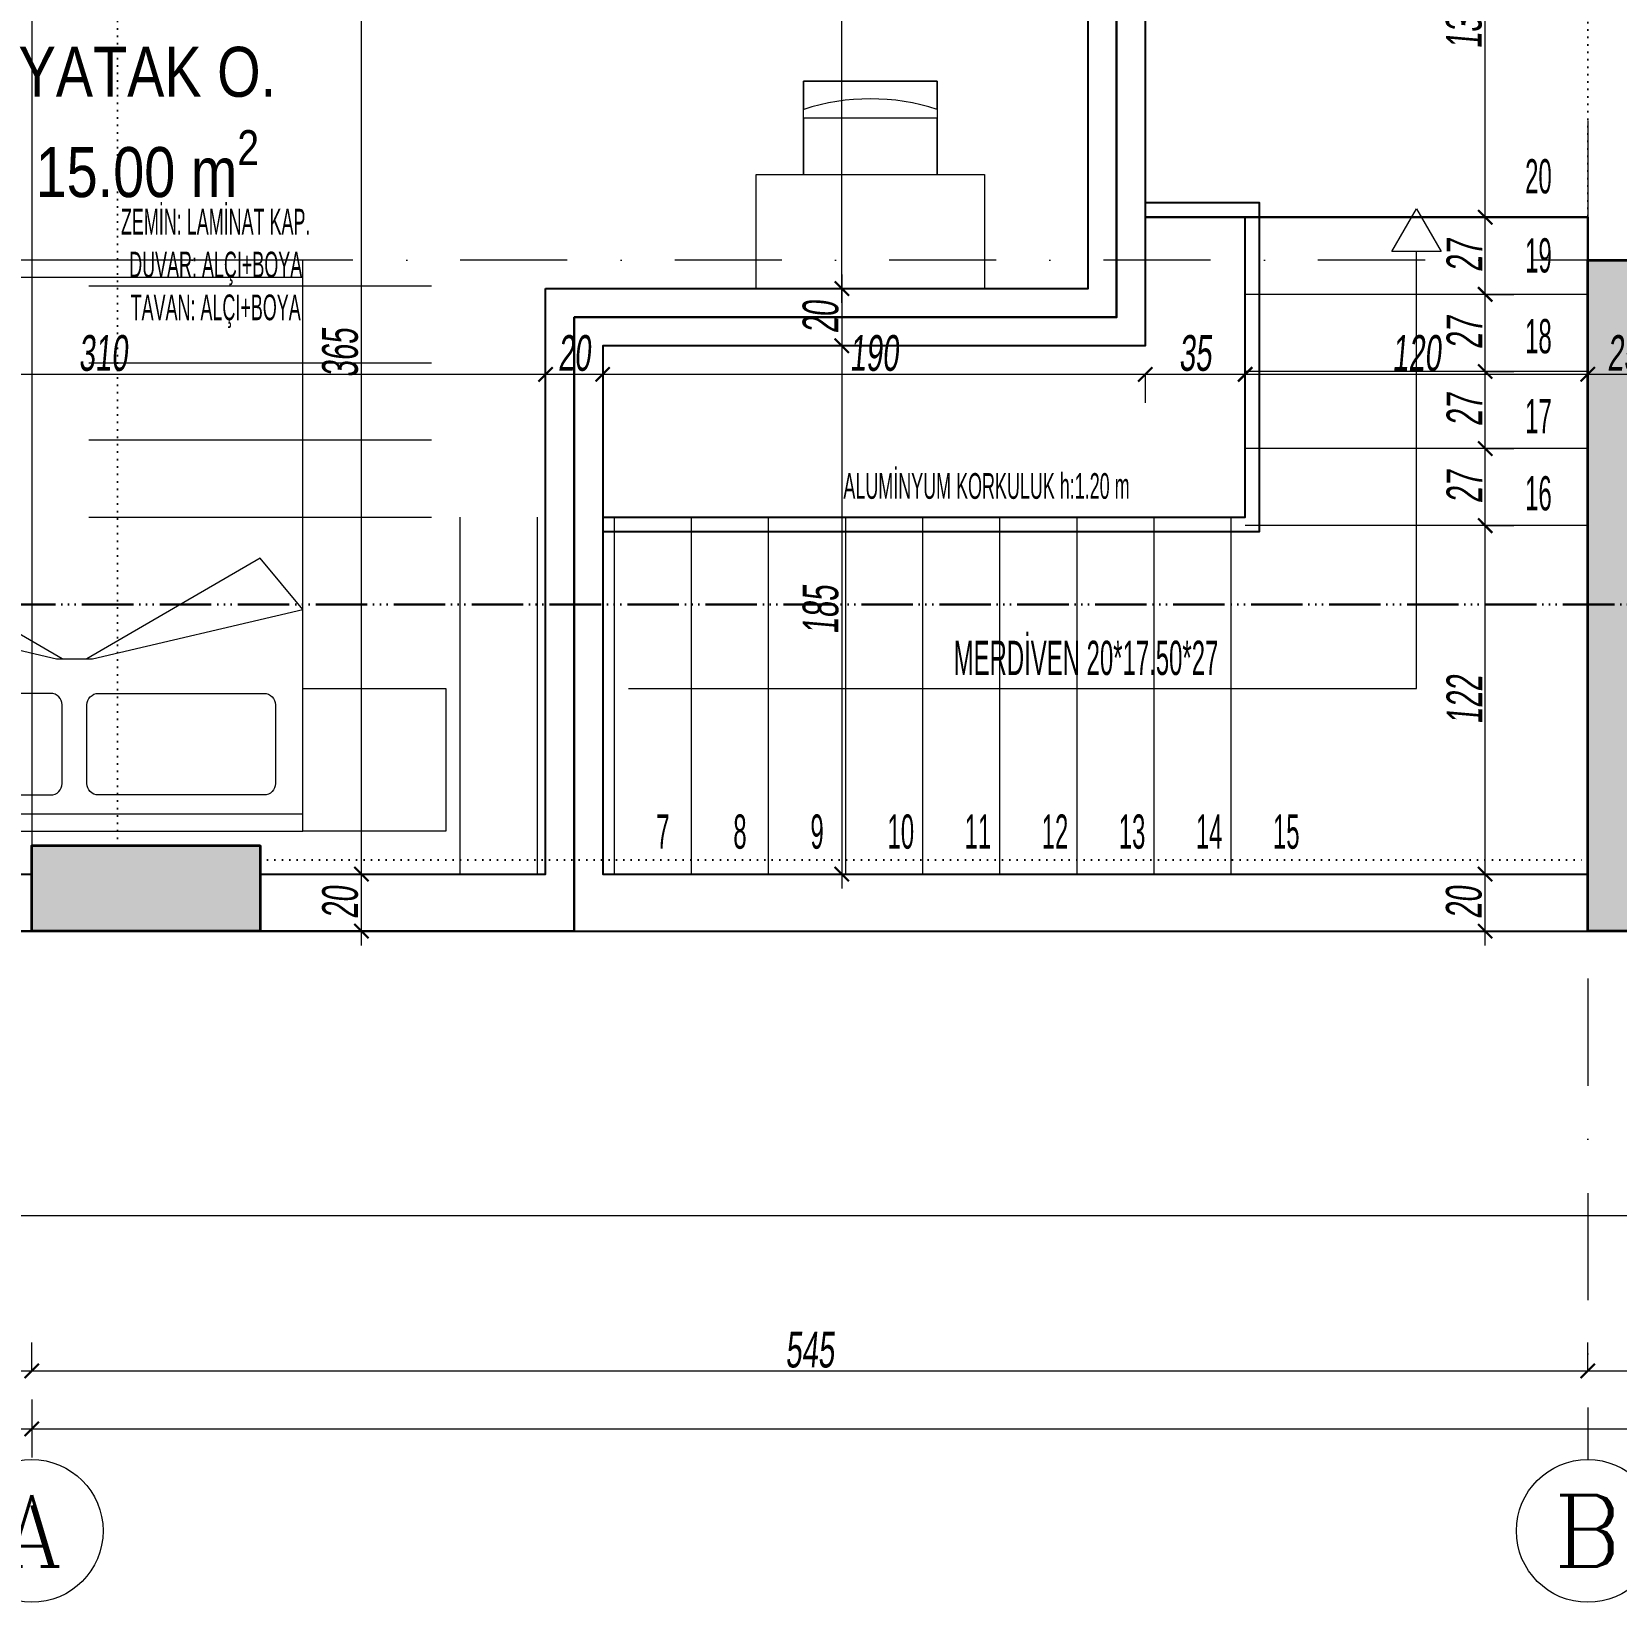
# Model space of a CAD drawing. Header units: millimetres. Extents: x -2145 to 33996, y -835 to 2363.
# Drawn here: x 11759 to 12314, y -375 to 175 of the extents above; entities that cross this region are included whole.
import ezdxf
from ezdxf.enums import TextEntityAlignment as Align

# ---------------------------------------------------------------- set-up
doc = ezdxf.new("R2010")
doc.units = ezdxf.units.MM
for name, pattern in [('101_TA_921_251_SEC_500&200$0${ Origin Line }', [0]), ('ACAD_ISO06W100', [36, 24, -3, 0, -3, 0, -3, 0, -3]), ('DASHDOT', [1, 0.5, -0.25, 0, -0.25]), ('DOT', [0.25, 0, -0.25])]:
    doc.linetypes.add(name, pattern=pattern)
for name, color, linetype in [('0 @ 1', 7, 'Continuous'), ('NET_KİRİŞ', 253, 'DOT'), ('NET_POZ', 41, 'Continuous'), ('T-GOR-5', 33, 'Continuous'), ('T-MAH-AD', 7, 'Continuous')]:
    doc.layers.add(name, color=color, linetype=linetype)
doc.layers.add('ALAN', color=3, linetype='Continuous', lineweight=25, plot=False)
for name, color, linetype, lineweight in [('EMSAL HESAP', 1, 'Continuous', 30), ('MM-TEFRIS', 173, 'Continuous', 5), ('NET_AKS', 251, 'DASHDOT', 9), ('NET_AKS_YAZI', 31, 'DASHDOT', 9), ('NET_ARSA SINIRI', 1, 'Continuous', 0), ('NET_DUVAR', 150, 'Continuous', 18), ('NET_KESİT_ÇİZİGİSİ', 1, 'Continuous', 30), ('NET_KOLON_TARAMA', 8, 'Continuous', 0), ('NET_MERDİVEN', 212, 'Continuous', 13), ('NET_TAŞIYICI', 1, 'Continuous', 35), ('NET_ÖLÇÜ DIŞ', 235, 'Continuous', 9), ('NET_ÖLÇÜ İÇ', 54, 'Continuous', 9), ('NET_ÖLÇÜ_AKS', 31, 'Continuous', 15), ('T-INCE', 254, 'Continuous', 0), ('TEFRIS_TWA', 173, 'Continuous', 9)]:
    doc.layers.add(name, color=color, linetype=linetype, lineweight=lineweight)
doc.styles.add('ARIALTR', font='arial.ttf', dxfattribs={"width": 0.8, "height": 22.5})
doc.styles.add('ARıAL', font='arial.ttf', dxfattribs={"width": 0.7})
doc.styles.add('BODRUM', font='swisscl.ttf', dxfattribs={"width": 0.8, "oblique": 5})
doc.styles.get("Standard").update_dxf_attribs({"font": 'arial.ttf'})
doc.styles.add('TAks_2', font='ROMANC', dxfattribs={"height": 5})
doc.dimstyles.new('olcu-50', dxfattribs={"dimscale": 0, "dimtxt": 12.5, "dimasz": 5, "dimexe": 10, "dimexo": 10, "dimgap": 1, "dimtad": 1, "dimdec": 1, "dimzin": 12, "dimtxsty": 'BODRUM', "dimblk": 'ARCHTICK', "dimcen": 8, "dimdle": 5, "dimclrd": 256, "dimclre": 256, "dimclrt": 256, "dimadec": 0, "dimazin": 2, "dimtfac": 1, "dimtdec": 1, "dimtix": 1, "dimtmove": 0, "dimatfit": 3, "dimldrblk": 'ARCHTICK', "dimfxl": 15, "dimfxlon": 1, "dimlwd": -1, "dimlwe": -1, "dimarcsym": 0})

# ---------------------------------------------------------------- blocks, each defined once
blk = doc.blocks.new('A$Cec846f78')
at = {"layer": 'NET_TAŞIYICI'}
for points in [[(-1115, 0), (-1115, 235), (-1090, 235), (-1090, 225), (-1090, 0)], [(-1580, 30), (-1580, 0), (-1660, 0), (-1660, 30)]]:
    blk.add_lwpolyline(points, close=True, dxfattribs=at)
blk = doc.blocks.new('A$Ca5374770')
at = {"layer": 'NET_KOLON_TARAMA'}
h = blk.add_hatch(dxfattribs=at)
h.set_pattern_fill('ANSI33', color=256)
h.paths.add_polyline_path([(1115, 0), (1115, 235), (1090, 235), (1090, 225), (1090, 0)])
h.paths.add_polyline_path([(890, 0), (890, 225), (890, 235), (865, 235), (865, 0)])
h.paths.add_polyline_path([(1580, 30), (1580, 0), (1660, 0), (1660, 30)])
h.paths.add_polyline_path([(1620, 455), (1620, 385), (1660, 385), (1660, 455)])
h.paths.add_polyline_path([(80, 950), (80, 980), (0, 980), (0, 950)])
h.paths.add_polyline_path([(1580, 980), (1580, 950), (1660, 950), (1660, 980)])
h.paths.add_polyline_path([(1035, 980), (1035, 950), (1115, 950), (1115, 980)])
h.paths.add_polyline_path([(625, 950), (625, 980), (545, 980), (545, 950)])
h.paths.add_polyline_path([(80, 0), (80, 30), (0, 30), (0, 0)])
h.paths.add_polyline_path([(1051, 425), (1051, 385), (1121, 385), (1121, 425)])
h.paths.add_polyline_path([(609, 385), (609, 425), (539, 425), (539, 385)])
h.paths.add_polyline_path([(585, 0), (585, 30), (505, 30), (505, 0)])
h.paths.add_polyline_path([(40, 385), (40, 455), (0, 455), (0, 385)])
at = {"layer": 'NET_TAŞIYICI', "xscale": -1}
blk.add_blockref('A$Cec846f78', (0, 0), dxfattribs=at)
blk = doc.blocks.new('*U279')
at = {"layer": 'MM-TEFRIS'}
for points in [[(-80, 100), (-130, 100), (-130, 50), (-80, 50)], [(80, 100), (80, 94), (-80, 94), (-80, 100)], [(-80, 100), (80, 100), (80, -100), (-80, -100)], [(-80, 100), (80, 100), (80, -100), (-80, -100)], [(130, 100), (80, 100), (80, 50), (130, 50)], [(-80, -94), (80, -94), (80, -100), (-80, -100)]]:
    blk.add_lwpolyline(points, close=True, dxfattribs=at)
for points in [[(-70.38, 83.3, -0.414214), (-66.38, 87.3), (-8.34, 87.3, -0.414214), (-4.34, 83.3), (-4.34, 55.74, -0.414214), (-8.34, 51.74), (-66.38, 51.74, -0.414214), (-70.38, 55.74)], [(70.38, 83.3, 0.414214), (66.38, 87.3), (8.34, 87.3, 0.414214), (4.34, 83.3), (4.34, 55.74, 0.414214), (8.34, 51.74), (66.38, 51.74, 0.414214), (70.38, 55.74)]]:
    blk.add_lwpolyline(points, format="xyb", close=True, dxfattribs=at)
blk.add_lwpolyline([(-4.31, 39.62), (-65, 4.38), (-80, 22.38), (-6.26, 39.62), (6.26, 39.62), (80, 22.38), (65, 4.38), (4.31, 39.62)], dxfattribs=at)
blk = doc.blocks.new('A$Cb9b20b1b')
at = {"layer": 'NET_KİRİŞ', "ltscale": 10}
for p, q in [((225, 0), (225, 150)), ((740, -205), (740, 150)), ((690, -210), (225, -210)), ((690, -235), (225, -235))]:
    blk.add_line(p, q, dxfattribs=at)
blk = doc.blocks.new('_ArchTick')
at = {"color": 0, "linetype": 'ByBlock', "const_width": 0.15}
blk.add_lwpolyline([(-0.5, -0.5), (0.5, 0.5)], dxfattribs=at)
blk = doc.blocks.new('*D1576')
at = {"layer": 'Defpoints', "color": 0, "transparency": 16777216}
for p in [(-830, -1133.99), (-285, -1133.99), (-285, -1133.99)]:
    blk.add_point(p, dxfattribs=at)
at = {"layer": 'NET_ÖLÇÜ_AKS', "transparency": 16777216}
for p, q in [((-830, -1133.99), (-830, -1123.99)), ((-285, -1133.99), (-285, -1123.99)), ((-835, -1133.99), (-280, -1133.99))]:
    blk.add_line(p, q, dxfattribs=at)
at = {"layer": 'NET_ÖLÇÜ_AKS', "transparency": 16777216, "xscale": 5, "yscale": 5, "zscale": 5, "rotation": 180}
blk.add_blockref('_ArchTick', (-830, -1133.99), dxfattribs=at)
at = {"layer": 'NET_ÖLÇÜ_AKS', "transparency": 16777216, "xscale": 5, "yscale": 5, "zscale": 5}
blk.add_blockref('_ArchTick', (-285, -1133.99), dxfattribs=at)
at = {"layer": 'NET_ÖLÇÜ_AKS', "transparency": 16777216, "insert": (-557.5, -1126.61), "char_height": 12.5, "attachment_point": 5, "style": 'BODRUM'}
blk.add_mtext('545', dxfattribs=at)
blk = doc.blocks.new('*D1577')
at = {"layer": 'Defpoints', "color": 0, "transparency": 16777216}
for p in [(-285, -1133.99), (-35, -1133.99), (-35, -1133.99)]:
    blk.add_point(p, dxfattribs=at)
at = {"layer": 'NET_ÖLÇÜ_AKS', "transparency": 16777216}
for p, q in [((-285, -1133.99), (-285, -1123.99)), ((-35, -1133.99), (-35, -1123.99)), ((-290, -1133.99), (-30, -1133.99))]:
    blk.add_line(p, q, dxfattribs=at)
at = {"layer": 'NET_ÖLÇÜ_AKS', "transparency": 16777216, "xscale": 5, "yscale": 5, "zscale": 5, "rotation": 180}
blk.add_blockref('_ArchTick', (-285, -1133.99), dxfattribs=at)
at = {"layer": 'NET_ÖLÇÜ_AKS', "transparency": 16777216, "xscale": 5, "yscale": 5, "zscale": 5}
blk.add_blockref('_ArchTick', (-35, -1133.99), dxfattribs=at)
at = {"layer": 'NET_ÖLÇÜ_AKS', "transparency": 16777216, "insert": (-160, -1126.59), "char_height": 12.5, "attachment_point": 5, "style": 'BODRUM'}
blk.add_mtext('250', dxfattribs=at)
blk = doc.blocks.new('*D1580')
at = {"layer": 'Defpoints', "color": 0, "transparency": 16777216}
for p in [(-830, -1133.99), (830, -1133.99), (830, -1154.27)]:
    blk.add_point(p, dxfattribs=at)
at = {"layer": 'NET_ÖLÇÜ_AKS', "transparency": 16777216}
for p, q in [((-830, -1143.99), (-830, -1164.27)), ((830, -1143.99), (830, -1164.27)), ((-835, -1154.27), (835, -1154.27))]:
    blk.add_line(p, q, dxfattribs=at)
at = {"layer": 'NET_ÖLÇÜ_AKS', "transparency": 16777216, "xscale": 5, "yscale": 5, "zscale": 5, "rotation": 180}
blk.add_blockref('_ArchTick', (-830, -1154.27), dxfattribs=at)
at = {"layer": 'NET_ÖLÇÜ_AKS', "transparency": 16777216, "xscale": 5, "yscale": 5, "zscale": 5}
blk.add_blockref('_ArchTick', (830, -1154.27), dxfattribs=at)
at = {"layer": 'NET_ÖLÇÜ_AKS', "transparency": 16777216, "insert": (0, -1146.87), "char_height": 12.5, "attachment_point": 5, "style": 'BODRUM'}
blk.add_mtext('1660', dxfattribs=at)
blk = doc.blocks.new('A$C5ec6af74')
at = {"layer": 'NET_AKS', "ltscale": 75}
for p, q in [((-320, 1185), (-320, -185)), ((1125, 235), (-1195, 235)), ((1125, 0), (-1195, 0))]:
    blk.add_line(p, q, dxfattribs=at)
at = {"layer": 'NET_AKS', "linetype": 'Continuous', "ltscale": 100}
for centre in [(-865, -210), (-320, -210)]:
    blk.add_circle(centre, 25, dxfattribs=at)
at = {"layer": 'NET_AKS_YAZI', "linetype": 'Continuous', "style": 'TAks_2'}
for s, p in [('A', (-865, -210)), ('B', (-320, -210))]:
    blk.add_text(s, height=25, dxfattribs=at).set_placement(p, align=Align.MIDDLE_CENTER)
blk = doc.blocks.new('*D1106')
at = {"layer": 'Defpoints', "color": 0, "transparency": 16777216}
for p in [(12304.48, 54.59), (12304.48, 54.59), (12329.48, 54.59)]:
    blk.add_point(p, dxfattribs=at)
at = {"layer": 'NET_ÖLÇÜ İÇ', "transparency": 16777216}
for p, q in [((12304.48, 54.59), (12304.48, 64.59)), ((12329.48, 54.59), (12329.48, 64.59)), ((12334.48, 54.59), (12299.48, 54.59))]:
    blk.add_line(p, q, dxfattribs=at)
at = {"layer": 'NET_ÖLÇÜ İÇ', "transparency": 16777216, "xscale": 5, "yscale": 5, "zscale": 5, "rotation": 180}
blk.add_blockref('_ArchTick', (12304.48, 54.59), dxfattribs=at)
at = {"layer": 'NET_ÖLÇÜ İÇ', "transparency": 16777216, "xscale": 5, "yscale": 5, "zscale": 5}
blk.add_blockref('_ArchTick', (12329.48, 54.59), dxfattribs=at)
at = {"layer": 'NET_ÖLÇÜ İÇ', "transparency": 16777216, "insert": (12316.98, 61.99), "char_height": 12.5, "attachment_point": 5, "style": 'BODRUM'}
blk.add_mtext('25', dxfattribs=at)
blk = doc.blocks.new('*D1107')
at = {"layer": 'Defpoints', "color": 0, "transparency": 16777216}
for p in [(12184.48, 54.59), (12184.48, 54.59), (12304.48, 54.59)]:
    blk.add_point(p, dxfattribs=at)
at = {"layer": 'NET_ÖLÇÜ İÇ', "transparency": 16777216}
for p, q in [((12184.48, 54.59), (12184.48, 64.59)), ((12304.48, 54.59), (12304.48, 64.59)), ((12309.48, 54.59), (12179.48, 54.59))]:
    blk.add_line(p, q, dxfattribs=at)
at = {"layer": 'NET_ÖLÇÜ İÇ', "transparency": 16777216, "xscale": 5, "yscale": 5, "zscale": 5, "rotation": 180}
blk.add_blockref('_ArchTick', (12184.48, 54.59), dxfattribs=at)
at = {"layer": 'NET_ÖLÇÜ İÇ', "transparency": 16777216, "xscale": 5, "yscale": 5, "zscale": 5}
blk.add_blockref('_ArchTick', (12304.48, 54.59), dxfattribs=at)
at = {"layer": 'NET_ÖLÇÜ İÇ', "transparency": 16777216, "insert": (12244.48, 61.99), "char_height": 12.5, "attachment_point": 5, "style": 'BODRUM'}
blk.add_mtext('120', dxfattribs=at)
blk = doc.blocks.new('*D1108')
at = {"layer": 'Defpoints', "color": 0, "transparency": 16777216}
for p in [(12149.48, 64.61), (12149.48, 54.59), (12184.48, 54.59)]:
    blk.add_point(p, dxfattribs=at)
at = {"layer": 'NET_ÖLÇÜ İÇ', "transparency": 16777216}
for p, q in [((12184.48, 54.59), (12184.48, 64.59)), ((12189.48, 54.59), (12144.48, 54.59)), ((12149.48, 54.61), (12149.48, 44.59))]:
    blk.add_line(p, q, dxfattribs=at)
at = {"layer": 'NET_ÖLÇÜ İÇ', "transparency": 16777216, "xscale": 5, "yscale": 5, "zscale": 5, "rotation": 180}
blk.add_blockref('_ArchTick', (12149.48, 54.59), dxfattribs=at)
at = {"layer": 'NET_ÖLÇÜ İÇ', "transparency": 16777216, "xscale": 5, "yscale": 5, "zscale": 5}
blk.add_blockref('_ArchTick', (12184.48, 54.59), dxfattribs=at)
at = {"layer": 'NET_ÖLÇÜ İÇ', "transparency": 16777216, "insert": (12166.98, 62), "char_height": 12.5, "attachment_point": 5, "style": 'BODRUM'}
blk.add_mtext('35', dxfattribs=at)
blk = doc.blocks.new('*D1109')
at = {"layer": 'Defpoints', "color": 0, "transparency": 16777216}
for p in [(12149.48, 64.61), (11959.48, 54.59), (11959.48, 54.59)]:
    blk.add_point(p, dxfattribs=at)
at = {"layer": 'NET_ÖLÇÜ İÇ', "transparency": 16777216}
for p, q in [((11959.48, 54.59), (11959.48, 64.59)), ((12154.48, 54.59), (11954.48, 54.59)), ((12149.48, 54.61), (12149.48, 44.59))]:
    blk.add_line(p, q, dxfattribs=at)
at = {"layer": 'NET_ÖLÇÜ İÇ', "transparency": 16777216, "xscale": 5, "yscale": 5, "zscale": 5, "rotation": 180}
blk.add_blockref('_ArchTick', (11959.48, 54.59), dxfattribs=at)
at = {"layer": 'NET_ÖLÇÜ İÇ', "transparency": 16777216, "xscale": 5, "yscale": 5, "zscale": 5}
blk.add_blockref('_ArchTick', (12149.48, 54.59), dxfattribs=at)
at = {"layer": 'NET_ÖLÇÜ İÇ', "transparency": 16777216, "insert": (12054.48, 61.99), "char_height": 12.5, "attachment_point": 5, "style": 'BODRUM'}
blk.add_mtext('190', dxfattribs=at)
blk = doc.blocks.new('*D1110')
at = {"layer": 'Defpoints', "color": 0, "transparency": 16777216}
for p in [(11939.48, 54.59), (11939.48, 54.59), (11959.48, 54.59)]:
    blk.add_point(p, dxfattribs=at)
at = {"layer": 'NET_ÖLÇÜ İÇ', "transparency": 16777216}
for p, q in [((11939.48, 54.59), (11939.48, 64.59)), ((11959.48, 54.59), (11959.48, 64.59)), ((11964.48, 54.59), (11934.48, 54.59))]:
    blk.add_line(p, q, dxfattribs=at)
at = {"layer": 'NET_ÖLÇÜ İÇ', "transparency": 16777216, "xscale": 5, "yscale": 5, "zscale": 5, "rotation": 180}
blk.add_blockref('_ArchTick', (11939.48, 54.59), dxfattribs=at)
at = {"layer": 'NET_ÖLÇÜ İÇ', "transparency": 16777216, "xscale": 5, "yscale": 5, "zscale": 5}
blk.add_blockref('_ArchTick', (11959.48, 54.59), dxfattribs=at)
at = {"layer": 'NET_ÖLÇÜ İÇ', "transparency": 16777216, "insert": (11949.48, 61.99), "char_height": 12.5, "attachment_point": 5, "style": 'BODRUM'}
blk.add_mtext('20', dxfattribs=at)
blk = doc.blocks.new('*D1111')
at = {"layer": 'Defpoints', "color": 0, "transparency": 16777216}
for p in [(11629.48, 124.61), (11629.48, 54.59), (11939.48, 54.59)]:
    blk.add_point(p, dxfattribs=at)
at = {"layer": 'NET_ÖLÇÜ İÇ', "transparency": 16777216}
for p, q in [((11629.48, 69.59), (11629.48, 44.59)), ((11939.48, 54.59), (11939.48, 64.59)), ((11944.48, 54.59), (11624.48, 54.59))]:
    blk.add_line(p, q, dxfattribs=at)
at = {"layer": 'NET_ÖLÇÜ İÇ', "transparency": 16777216, "xscale": 5, "yscale": 5, "zscale": 5, "rotation": 180}
blk.add_blockref('_ArchTick', (11629.48, 54.59), dxfattribs=at)
at = {"layer": 'NET_ÖLÇÜ İÇ', "transparency": 16777216, "xscale": 5, "yscale": 5, "zscale": 5}
blk.add_blockref('_ArchTick', (11939.48, 54.59), dxfattribs=at)
at = {"layer": 'NET_ÖLÇÜ İÇ', "transparency": 16777216, "insert": (11784.48, 62), "char_height": 12.5, "attachment_point": 5, "style": 'BODRUM'}
blk.add_mtext('310', dxfattribs=at)
blk = doc.blocks.new('*D1123')
at = {"layer": 'Defpoints', "color": 0, "transparency": 16777216}
for p in [(11874.95, -120.39), (11874.95, -120.39), (11874.95, -140.39)]:
    blk.add_point(p, dxfattribs=at)
at = {"layer": 'NET_ÖLÇÜ İÇ', "transparency": 16777216}
for p, q in [((11874.95, -145.39), (11874.95, -115.39)), ((11874.95, -120.39), (11884.95, -120.39)), ((11874.95, -140.39), (11884.95, -140.39))]:
    blk.add_line(p, q, dxfattribs=at)
at = {"layer": 'NET_ÖLÇÜ İÇ', "transparency": 16777216, "xscale": 5, "yscale": 5, "zscale": 5}
for p, rotation in [((11874.95, -120.39), 90), ((11874.95, -140.39), 270)]:
    blk.add_blockref('_ArchTick', p, dxfattribs=dict(at, rotation=rotation))
at = {"layer": 'NET_ÖLÇÜ İÇ', "transparency": 16777216, "insert": (11867.55, -130.39), "char_height": 12.5, "attachment_point": 5, "rotation": 90, "style": 'BODRUM'}
blk.add_mtext('20', dxfattribs=at)
blk = doc.blocks.new('*D1124')
at = {"layer": 'Defpoints', "color": 0, "transparency": 16777216}
for p in [(11874.95, 244.61), (11874.95, 244.61), (11874.95, -120.39)]:
    blk.add_point(p, dxfattribs=at)
at = {"layer": 'NET_ÖLÇÜ İÇ', "transparency": 16777216}
for p, q in [((11874.95, -125.39), (11874.95, 249.61)), ((11874.95, 244.61), (11884.95, 244.61)), ((11874.95, -120.39), (11884.95, -120.39))]:
    blk.add_line(p, q, dxfattribs=at)
at = {"layer": 'NET_ÖLÇÜ İÇ', "transparency": 16777216, "xscale": 5, "yscale": 5, "zscale": 5}
for p, rotation in [((11874.95, 244.61), 90), ((11874.95, -120.39), 270)]:
    blk.add_blockref('_ArchTick', p, dxfattribs=dict(at, rotation=rotation))
at = {"layer": 'NET_ÖLÇÜ İÇ', "transparency": 16777216, "insert": (11867.54, 62.11), "char_height": 12.5, "attachment_point": 5, "rotation": 90, "style": 'BODRUM'}
blk.add_mtext('365', dxfattribs=at)
blk = doc.blocks.new('*D1130')
at = {"layer": 'Defpoints', "color": 0, "transparency": 16777216}
for p in [(12043.23, 314.61), (12043.23, 314.61), (12043.23, 84.61)]:
    blk.add_point(p, dxfattribs=at)
at = {"layer": 'NET_ÖLÇÜ İÇ', "transparency": 16777216}
for p, q in [((12043.23, 79.61), (12043.23, 319.61)), ((12043.23, 314.61), (12053.23, 314.61)), ((12043.23, 84.61), (12053.23, 84.61))]:
    blk.add_line(p, q, dxfattribs=at)
at = {"layer": 'NET_ÖLÇÜ İÇ', "transparency": 16777216, "xscale": 5, "yscale": 5, "zscale": 5}
for p, rotation in [((12043.23, 314.61), 90), ((12043.23, 84.61), 270)]:
    blk.add_blockref('_ArchTick', p, dxfattribs=dict(at, rotation=rotation))
at = {"layer": 'NET_ÖLÇÜ İÇ', "transparency": 16777216, "insert": (12035.82, 199.61), "char_height": 12.5, "attachment_point": 5, "rotation": 90, "style": 'BODRUM'}
blk.add_mtext('230', dxfattribs=at)
blk = doc.blocks.new('*D1182')
at = {"layer": 'Defpoints', "color": 0, "transparency": 16777216}
for p in [(11609.48, -140.39), (13569.48, -140.39), (13569.48, -239.89)]:
    blk.add_point(p, dxfattribs=at)
at = {"layer": 'NET_ÖLÇÜ DIŞ', "transparency": 16777216}
for p, q in [((11609.48, -224.89), (11609.48, -249.89)), ((13569.48, -224.89), (13569.48, -249.89)), ((11604.48, -239.89), (13574.48, -239.89))]:
    blk.add_line(p, q, dxfattribs=at)
at = {"layer": 'NET_ÖLÇÜ DIŞ', "transparency": 16777216, "xscale": 5, "yscale": 5, "zscale": 5, "rotation": 180}
blk.add_blockref('_ArchTick', (11609.48, -239.89), dxfattribs=at)
at = {"layer": 'NET_ÖLÇÜ DIŞ', "transparency": 16777216, "xscale": 5, "yscale": 5, "zscale": 5}
blk.add_blockref('_ArchTick', (13569.48, -239.89), dxfattribs=at)
at = {"layer": 'NET_ÖLÇÜ DIŞ', "transparency": 16777216, "insert": (12589.48, -232.48), "char_height": 12.5, "attachment_point": 5, "style": 'BODRUM'}
blk.add_mtext('1960', dxfattribs=at)
blk = doc.blocks.new('*U1585')
at = {"layer": 'NET_KESİT_ÇİZİGİSİ', "linetype": 'ACAD_ISO06W100'}
blk.add_lwpolyline([(2626.67, 0), (200, 0)], dxfattribs=at)
at = {"layer": 'NET_KESİT_ÇİZİGİSİ', "style": 'ARıAL', "width": 1.5}
for tag, p in [('KESİTSOL', (40, 66.83)), ('KESİTSAĞ', (2786.67, 66.83))]:
    blk.add_attdef(tag, text='', height=30, dxfattribs=at).set_placement(p, align=Align.MIDDLE_CENTER)
blk = doc.blocks.new('*D1793')
at = {"layer": 'Defpoints', "color": 0, "transparency": 16777216}
for p in [(12043.23, 84.61), (12043.23, 64.61), (12043.23, 64.61)]:
    blk.add_point(p, dxfattribs=at)
at = {"layer": 'NET_ÖLÇÜ İÇ', "transparency": 16777216}
for p, q in [((12043.23, 89.61), (12043.23, 59.61)), ((12043.23, 84.61), (12053.23, 84.61)), ((12043.23, 64.61), (12053.23, 64.61))]:
    blk.add_line(p, q, dxfattribs=at)
at = {"layer": 'NET_ÖLÇÜ İÇ', "transparency": 16777216, "xscale": 5, "yscale": 5, "zscale": 5}
for p, rotation in [((12043.23, 84.61), 90), ((12043.23, 64.61), 270)]:
    blk.add_blockref('_ArchTick', p, dxfattribs=dict(at, rotation=rotation))
at = {"layer": 'NET_ÖLÇÜ İÇ', "transparency": 16777216, "insert": (12035.83, 74.61), "char_height": 12.5, "attachment_point": 5, "rotation": 90, "style": 'BODRUM'}
blk.add_mtext('20', dxfattribs=at)
blk = doc.blocks.new('*D1794')
at = {"layer": 'Defpoints', "color": 0, "transparency": 16777216}
for p in [(12043.23, 64.61), (12043.23, -120.39), (12044.5, -120.39)]:
    blk.add_point(p, dxfattribs=at)
at = {"layer": 'NET_ÖLÇÜ İÇ', "transparency": 16777216}
for p, q in [((12043.23, 69.61), (12043.23, -125.39)), ((12043.23, 64.61), (12053.23, 64.61)), ((12043.23, -120.39), (12033.23, -120.39))]:
    blk.add_line(p, q, dxfattribs=at)
at = {"layer": 'NET_ÖLÇÜ İÇ', "transparency": 16777216, "xscale": 5, "yscale": 5, "zscale": 5}
for p, rotation in [((12043.23, 64.61), 90), ((12043.23, -120.39), 270)]:
    blk.add_blockref('_ArchTick', p, dxfattribs=dict(at, rotation=rotation))
at = {"layer": 'NET_ÖLÇÜ İÇ', "transparency": 16777216, "insert": (12035.83, -27.89), "char_height": 12.5, "attachment_point": 5, "rotation": 90, "style": 'BODRUM'}
blk.add_mtext('185', dxfattribs=at)
blk = doc.blocks.new('*D1878')
at = {"layer": 'Defpoints', "color": 0, "transparency": 16777216}
for p in [(12268.55, -120.39), (12268.55, -120.39), (12268.55, -140.39)]:
    blk.add_point(p, dxfattribs=at)
at = {"layer": 'NET_ÖLÇÜ İÇ', "transparency": 16777216}
for p, q in [((12268.55, -145.39), (12268.55, -115.39)), ((12268.55, -120.39), (12278.55, -120.39)), ((12268.55, -140.39), (12278.55, -140.39))]:
    blk.add_line(p, q, dxfattribs=at)
at = {"layer": 'NET_ÖLÇÜ İÇ', "transparency": 16777216, "xscale": 5, "yscale": 5, "zscale": 5}
for p, rotation in [((12268.55, -120.39), 90), ((12268.55, -140.39), 270)]:
    blk.add_blockref('_ArchTick', p, dxfattribs=dict(at, rotation=rotation))
at = {"layer": 'NET_ÖLÇÜ İÇ', "transparency": 16777216, "insert": (12261.14, -130.39), "char_height": 12.5, "attachment_point": 5, "rotation": 90, "style": 'BODRUM'}
blk.add_mtext('20', dxfattribs=at)
blk = doc.blocks.new('*D1879')
at = {"layer": 'Defpoints', "color": 0, "transparency": 16777216}
for p in [(12268.55, 1.61), (12268.55, 1.61), (12268.55, -120.39)]:
    blk.add_point(p, dxfattribs=at)
at = {"layer": 'NET_ÖLÇÜ İÇ', "transparency": 16777216}
for p, q in [((12268.55, -125.39), (12268.55, 6.61)), ((12268.55, 1.61), (12278.55, 1.61)), ((12268.55, -120.39), (12278.55, -120.39))]:
    blk.add_line(p, q, dxfattribs=at)
at = {"layer": 'NET_ÖLÇÜ İÇ', "transparency": 16777216, "xscale": 5, "yscale": 5, "zscale": 5}
for p, rotation in [((12268.55, 1.61), 90), ((12268.55, -120.39), 270)]:
    blk.add_blockref('_ArchTick', p, dxfattribs=dict(at, rotation=rotation))
at = {"layer": 'NET_ÖLÇÜ İÇ', "transparency": 16777216, "insert": (12261.27, -59.39), "char_height": 12.5, "attachment_point": 5, "rotation": 90, "style": 'BODRUM'}
blk.add_mtext('122', dxfattribs=at)
blk = doc.blocks.new('*D1880')
at = {"layer": 'Defpoints', "color": 0, "transparency": 16777216}
for p in [(12268.55, 28.61), (12268.55, 28.61), (12268.55, 1.61)]:
    blk.add_point(p, dxfattribs=at)
at = {"layer": 'NET_ÖLÇÜ İÇ', "transparency": 16777216}
for p, q in [((12268.55, -3.39), (12268.55, 33.61)), ((12268.55, 28.61), (12278.55, 28.61)), ((12268.55, 1.61), (12278.55, 1.61))]:
    blk.add_line(p, q, dxfattribs=at)
at = {"layer": 'NET_ÖLÇÜ İÇ', "transparency": 16777216, "xscale": 5, "yscale": 5, "zscale": 5}
for p, rotation in [((12268.55, 28.61), 90), ((12268.55, 1.61), 270)]:
    blk.add_blockref('_ArchTick', p, dxfattribs=dict(at, rotation=rotation))
at = {"layer": 'NET_ÖLÇÜ İÇ', "transparency": 16777216, "insert": (12261.27, 15.11), "char_height": 12.5, "attachment_point": 5, "rotation": 90, "style": 'BODRUM'}
blk.add_mtext('27', dxfattribs=at)
blk = doc.blocks.new('*D1881')
at = {"layer": 'Defpoints', "color": 0, "transparency": 16777216}
for p in [(12268.55, 55.61), (12268.55, 55.61), (12268.55, 28.61)]:
    blk.add_point(p, dxfattribs=at)
at = {"layer": 'NET_ÖLÇÜ İÇ', "transparency": 16777216}
for p, q in [((12268.55, 23.61), (12268.55, 60.61)), ((12268.55, 55.61), (12278.55, 55.61)), ((12268.55, 28.61), (12278.55, 28.61))]:
    blk.add_line(p, q, dxfattribs=at)
at = {"layer": 'NET_ÖLÇÜ İÇ', "transparency": 16777216, "xscale": 5, "yscale": 5, "zscale": 5}
for p, rotation in [((12268.55, 55.61), 90), ((12268.55, 28.61), 270)]:
    blk.add_blockref('_ArchTick', p, dxfattribs=dict(at, rotation=rotation))
at = {"layer": 'NET_ÖLÇÜ İÇ', "transparency": 16777216, "insert": (12261.27, 42.11), "char_height": 12.5, "attachment_point": 5, "rotation": 90, "style": 'BODRUM'}
blk.add_mtext('27', dxfattribs=at)
blk = doc.blocks.new('*D1882')
at = {"layer": 'Defpoints', "color": 0, "transparency": 16777216}
for p in [(12268.55, 82.61), (12268.55, 82.61), (12268.55, 55.61)]:
    blk.add_point(p, dxfattribs=at)
at = {"layer": 'NET_ÖLÇÜ İÇ', "transparency": 16777216}
for p, q in [((12268.55, 50.61), (12268.55, 87.61)), ((12268.55, 82.61), (12278.55, 82.61)), ((12268.55, 55.61), (12278.55, 55.61))]:
    blk.add_line(p, q, dxfattribs=at)
at = {"layer": 'NET_ÖLÇÜ İÇ', "transparency": 16777216, "xscale": 5, "yscale": 5, "zscale": 5}
for p, rotation in [((12268.55, 82.61), 90), ((12268.55, 55.61), 270)]:
    blk.add_blockref('_ArchTick', p, dxfattribs=dict(at, rotation=rotation))
at = {"layer": 'NET_ÖLÇÜ İÇ', "transparency": 16777216, "insert": (12261.27, 69.11), "char_height": 12.5, "attachment_point": 5, "rotation": 90, "style": 'BODRUM'}
blk.add_mtext('27', dxfattribs=at)
blk = doc.blocks.new('*D1883')
at = {"layer": 'Defpoints', "color": 0, "transparency": 16777216}
for p in [(12268.55, 109.61), (12268.55, 109.61), (12268.55, 82.61)]:
    blk.add_point(p, dxfattribs=at)
at = {"layer": 'NET_ÖLÇÜ İÇ', "transparency": 16777216}
for p, q in [((12268.55, 77.61), (12268.55, 114.61)), ((12268.55, 109.61), (12278.55, 109.61)), ((12268.55, 82.61), (12278.55, 82.61))]:
    blk.add_line(p, q, dxfattribs=at)
at = {"layer": 'NET_ÖLÇÜ İÇ', "transparency": 16777216, "xscale": 5, "yscale": 5, "zscale": 5}
for p, rotation in [((12268.55, 109.61), 90), ((12268.55, 82.61), 270)]:
    blk.add_blockref('_ArchTick', p, dxfattribs=dict(at, rotation=rotation))
at = {"layer": 'NET_ÖLÇÜ İÇ', "transparency": 16777216, "insert": (12261.27, 96.11), "char_height": 12.5, "attachment_point": 5, "rotation": 90, "style": 'BODRUM'}
blk.add_mtext('27', dxfattribs=at)
blk = doc.blocks.new('*D1884')
at = {"layer": 'Defpoints', "color": 0, "transparency": 16777216}
for p in [(12268.55, 244.61), (12268.55, 244.61), (12268.55, 109.61)]:
    blk.add_point(p, dxfattribs=at)
at = {"layer": 'NET_ÖLÇÜ İÇ', "transparency": 16777216}
for p, q in [((12268.55, 104.61), (12268.55, 249.61)), ((12268.55, 244.61), (12278.55, 244.61)), ((12268.55, 109.61), (12278.55, 109.61))]:
    blk.add_line(p, q, dxfattribs=at)
at = {"layer": 'NET_ÖLÇÜ İÇ', "transparency": 16777216, "xscale": 5, "yscale": 5, "zscale": 5}
for p, rotation in [((12268.55, 244.61), 90), ((12268.55, 109.61), 270)]:
    blk.add_blockref('_ArchTick', p, dxfattribs=dict(at, rotation=rotation))
at = {"layer": 'NET_ÖLÇÜ İÇ', "transparency": 16777216, "insert": (12261.14, 177.11), "char_height": 12.5, "attachment_point": 5, "rotation": 90, "style": 'BODRUM'}
blk.add_mtext('135', dxfattribs=at)
blk = doc.blocks.new('A$C16afa0e3')
at = {"layer": 'TEFRIS_TWA', "lineweight": 9}
for p, q in [((23.38, 72.65), (-23.38, 72.65)), ((-23.38, 72.65), (-23.38, 62.75)), ((23.38, 62.75), (23.38, 72.65)), ((-23.38, 59.65), (-23.38, 40)), ((23.38, 59.65), (-23.38, 59.65)), ((23.38, 40), (23.38, 59.65)), ((-40, 0), (-40, 40)), ((-40, 40), (40, 40)), ((40, 40), (40, 0)), ((40, 0), (-40, 0))]:
    blk.add_line(p, q, dxfattribs=at)
at = {"layer": 'TEFRIS_TWA'}
for p, q in [((-23.38, 72.65), (23.38, 72.65)), ((-23.38, 40), (-23.38, 72.65)), ((23.38, 72.65), (23.38, 40)), ((-40, 0), (-40, 40)), ((-40, 40), (-23.38, 40)), ((23.38, 40), (40, 40)), ((40, 40), (40, 0)), ((40, 0), (-40, 0))]:
    blk.add_line(p, q, dxfattribs=at)
at = {"layer": 'TEFRIS_TWA', "lineweight": 9}
blk.add_arc((0, -8.87), 75.33, 71.9236, 108.0764, dxfattribs=at)
blk = doc.blocks.new('A$C3a4dd877')
at = {"layer": 'NET_ÖLÇÜ_AKS'}
for p2, distance, picture, middle in [((-285, -1133.99), 0, '*D1576', (-557.5, -1126.61)), ((830, -1133.99), -20.28, '*D1580', (0, -1146.87))]:
    dim = blk.add_aligned_dim(p1=(-830, -1133.99), p2=p2, distance=distance, dimstyle='olcu-50', override={"dimscale": 1}, dxfattribs=at)
    dim.commit()
    dim.dimension.update_dxf_attribs({"geometry": picture, "text_midpoint": middle})
dim = blk.add_linear_dim(base=(-35, -1133.99), p1=(-285, -1133.99), p2=(-35, -1133.99), angle=180, dimstyle='olcu-50', override={"dimscale": 1, "dimtmove": 1}, dxfattribs=at)
dim.commit()
dim.dimension.update_dxf_attribs({"geometry": '*D1577', "text_midpoint": (-160, -1126.59)})

msp = doc.modelspace()

# ---------------------------------------------------------------- linework, layer by layer
at = {"layer": 'ALAN'}
for points in [[(13589.48, 839.61), (11589.48, 839.61), (11589.48, 244.61), (11609.48, 244.61), (11609.48, -140.39), (13569.48, -140.39), (13569.48, 244.61), (13589.48, 244.61)], [(11939.48, 84.61), (12129.48, 84.61), (12129.48, 314.61), (12019.48, 314.61), (12019.48, 244.61), (11629.48, 244.61), (11629.48, -120.39), (11759.48, -120.39), (11759.48, -110.39), (11839.48, -110.39), (11839.48, -120.39), (11939.48, -120.39)], [(12999.48, 119.61), (12999.48, 244.61), (12149.48, 244.61), (12149.48, 109.61), (12304.48, 109.61), (12304.48, 94.61), (12554.48, 94.61), (12554.48, 119.61), (12554.48, 119.61)], [(12304.48, 109.61), (12149.48, 109.61), (12149.48, 64.61), (11959.48, 64.61), (11959.48, -120.39), (12304.48, -120.39)]]:
    msp.add_lwpolyline(points, close=True, dxfattribs=at)
at = {"layer": 'EMSAL HESAP'}
msp.add_lwpolyline([(12589.48, 459.61), (12589.48, 839.61), (11589.48, 839.61), (11589.48, 244.61), (11609.48, 244.61), (11609.48, -140.39), (11949.48, -140.39), (11949.48, 74.61), (12139.48, 74.61), (12139.48, 254.61), (12564.48, 254.61), (12564.48, 459.61)], close=True, dxfattribs=at)
at = {"layer": 'NET_ARSA SINIRI'}
msp.add_lwpolyline([(13419.48, 839.61), (11759.48, 839.61), (11759.48, -140.39), (13419.48, -140.39)], close=True, dxfattribs=at)
at = {"layer": 'NET_DUVAR'}
for p, q in [((12129.48, 314.61), (12129.48, 84.61)), ((12149.48, 244.61), (12149.48, 64.61)), ((11939.48, 84.61), (11939.48, -120.39)), ((12129.48, 84.61), (11939.48, 84.61)), ((11959.48, 64.61), (11959.48, -120.39)), ((12149.48, 64.61), (11959.48, 64.61)), ((11939.48, -120.39), (11839.48, -120.39)), ((12304.48, -120.39), (11959.48, -120.39)), ((12304.48, -140.39), (11839.48, -140.39))]:
    msp.add_line(p, q, dxfattribs=at)
at = {"layer": 'NET_MERDİVEN'}
for p, q in [((12304.48, 109.61), (12184.48, 109.61)), ((12304.48, 82.61), (12184.48, 82.61)), ((12304.48, 55.61), (12184.48, 55.61)), ((12304.48, 28.61), (12184.48, 28.61)), ((11990.48, 4.61), (11990.48, -120.39)), ((12017.48, 4.61), (12017.48, -120.39)), ((12044.48, 4.61), (12044.48, -120.39)), ((12071.48, 4.61), (12071.48, -120.39)), ((12098.48, 4.61), (12098.48, -120.39)), ((12125.48, 4.61), (12125.48, -120.39)), ((12152.48, 4.61), (12152.48, -120.39)), ((12179.48, 4.61), (12179.48, -120.39)), ((12304.48, 1.61), (12184.48, 1.61))]:
    msp.add_line(p, q, dxfattribs=at)
at = {"layer": 'NET_MERDİVEN', "linetype": '101_TA_921_251_SEC_500&200$0${ Origin Line }'}
for p, q in [((11779.48, 85.61), (11899.48, 85.61)), ((11779.48, 58.61), (11899.48, 58.61)), ((11779.48, 31.61), (11899.48, 31.61)), ((11779.48, 4.61), (11899.48, 4.61)), ((11909.48, 4.61), (11909.48, -120.39)), ((11936.48, 4.61), (11936.48, -120.39)), ((11963.48, 4.61), (11963.48, -120.39))]:
    msp.add_line(p, q, dxfattribs=at)
at = {"layer": 'T-GOR-5'}
for points in [[(11959.48, -0.39), (12189.48, -0.39), (12189.48, 114.61), (12149.48, 114.61)], [(11959.48, 4.61), (12184.48, 4.61), (12184.48, 109.61), (12149.48, 109.61)]]:
    msp.add_lwpolyline(points, dxfattribs=at)
at = {"layer": 'T-INCE'}
msp.add_lwpolyline([(12244.48, 112.61), (12253.14, 97.61), (12235.82, 97.61)], close=True, dxfattribs=at)
msp.add_lwpolyline([(11968.48, -55.39), (12244.48, -55.39), (12244.48, 97.61)], dxfattribs=at)

# ---------------------------------------------------------------- block references
at = {"layer": '0 @ 1', "xscale": -1, "rotation": 180}
msp.add_blockref('*U279', (11774.48, -5.39), dxfattribs=at)
at = {"layer": 'NET_AKS'}
msp.add_blockref('A$C5ec6af74', (12624.48, -140.39), dxfattribs=at)
at = {"layer": 'NET_KESİT_ÇİZİGİSİ', "ltscale": 100, "xscale": -0.75, "yscale": 0.75, "zscale": 0.75}
msp.add_blockref('*U1585', (13665.19, -25.96), dxfattribs=at)
at = {"layer": 'NET_KİRİŞ', "xscale": -1}
msp.add_blockref('A$Cb9b20b1b', (12529.48, 94.61), dxfattribs=at)
at = {"layer": 'NET_TAŞIYICI', "xscale": -1}
msp.add_blockref('A$Ca5374770', (13419.48, -140.39), dxfattribs=at)
at = {"layer": 'NET_ÖLÇÜ_AKS'}
msp.add_blockref('A$C3a4dd877', (12589.48, 839.61), dxfattribs=at)
at = {"layer": 'TEFRIS_TWA'}
msp.add_blockref('A$C16afa0e3', (12053.23, 84.61), dxfattribs=at)

# ---------------------------------------------------------------- texts
at = {"layer": 'NET_POZ', "transparency": 33554687, "width": 0.5}
for s, p in [('20', (12282.54, 117.96)), ('19', (12282.54, 90.25)), ('18', (12282.54, 61.96)), ('17', (12282.54, 33.96)), ('16', (12282.54, 6.96)), ('MERDİVEN 20*17.50*27', (12082.39, -50.68)), ('7', (11978.22, -111.51)), ('8', (12005.22, -111.51)), ('9', (12032.22, -111.51)), ('10', (12059.22, -111.51)), ('11', (12086.22, -111.51)), ('12', (12113.22, -111.51)), ('13', (12140.22, -111.51)), ('14', (12167.22, -111.51)), ('15', (12194.22, -111.51))]:
    msp.add_text(s, height=12, dxfattribs=at).set_placement(p)
at = {"layer": 'NET_POZ', "width": 0.5}
msp.add_text('ALUMİNYUM KORKULUK h:1.20 m', height=9, dxfattribs=at).set_placement((12043.77, 11.01))
at = {"layer": 'NET_POZ', "insert": (11823.92, 70.78), "char_height": 9, "width": 105.1157, "attachment_point": 8}
msp.add_mtext('{\\W0.5;ZEMİN: LAMİNAT KAP.\\PDUVAR: ALÇI+BOYA\\PTAVAN: ALÇI+BOYA}', dxfattribs=at)
at = {"layer": 'T-MAH-AD', "insert": (11799.98, 169.29), "char_height": 17.5, "width": 121.1216, "attachment_point": 2, "style": 'ARIALTR'}
msp.add_mtext('\\A1;YATAK O.\\P15.00 m{\\H0.7x;\\S2^ ;}', dxfattribs=at)

# ---------------------------------------------------------------- dimensions: what is measured, and where the dimension line sits
at = {"layer": 'NET_ÖLÇÜ DIŞ'}
dim = msp.add_aligned_dim(p1=(11609.48, -140.39), p2=(13569.48, -140.39), distance=-99.5, dimstyle='olcu-50', override={"dimscale": 1}, dxfattribs=at)
dim.commit()
dim.dimension.update_dxf_attribs({"geometry": '*D1182', "text_midpoint": (12589.48, -232.48)})
at = {"layer": 'NET_ÖLÇÜ İÇ'}
for p1, p2, picture, middle in [((12043.23, 84.61), (12043.23, 314.61), '*D1130', (12035.82, 199.61)), ((11874.95, -140.39), (11874.95, -120.39), '*D1123', (11867.55, -130.39))]:
    dim = msp.add_aligned_dim(p1=p1, p2=p2, distance=0, dimstyle='olcu-50', override={"dimscale": 1}, dxfattribs=at)
    dim.commit()
    dim.dimension.update_dxf_attribs({"geometry": picture, "text_midpoint": middle})
for base, p1, p2, angle, override, picture, middle in [((11874.95, 244.61), (11874.95, -120.39), (11874.95, 244.61), 270, {"dimscale": 1, "dimtmove": 1}, '*D1124', (11867.54, 62.11)), ((12268.55, 244.61), (12268.55, 109.61), (12268.55, 244.61), 90, {"dimscale": 1, "dimtmove": 1}, '*D1884', (12261.14, 177.11)), ((12268.55, 109.61), (12268.55, 82.61), (12268.55, 109.61), 90, {"dimscale": 1, "dimtmove": 1}, '*D1883', (12261.27, 96.11)), ((12043.23, 64.61), (12043.23, 84.61), (12043.23, 64.61), 90, {"dimscale": 1}, '*D1793', (12035.83, 74.61)), ((12268.55, 82.61), (12268.55, 55.61), (12268.55, 82.61), 90, {"dimscale": 1, "dimtmove": 1}, '*D1882', (12261.27, 69.11)), ((12043.23, -120.39), (12043.23, 64.61), (12044.5, -120.39), 90, {"dimscale": 1, "dimtmove": 1}, '*D1794', (12035.83, -27.89)), ((12268.55, 55.61), (12268.55, 28.61), (12268.55, 55.61), 90, {"dimscale": 1, "dimtmove": 1}, '*D1881', (12261.27, 42.11)), ((12268.55, 28.61), (12268.55, 1.61), (12268.55, 28.61), 90, {"dimscale": 1, "dimtmove": 1}, '*D1880', (12261.27, 15.11)), ((12268.55, 1.61), (12268.55, -120.39), (12268.55, 1.61), 90, {"dimscale": 1, "dimtmove": 1}, '*D1879', (12261.27, -59.39)), ((12268.55, -120.39), (12268.55, -140.39), (12268.55, -120.39), 90, {"dimscale": 1}, '*D1878', (12261.14, -130.39))]:
    dim = msp.add_linear_dim(base=base, p1=p1, p2=p2, angle=angle, dimstyle='olcu-50', override=override, dxfattribs=at)
    dim.commit()
    dim.dimension.update_dxf_attribs({"geometry": picture, "text_midpoint": middle})
for base, p1, p2, picture, middle in [((11629.48, 54.59), (11939.48, 54.59), (11629.48, 124.61), '*D1111', (11784.48, 62)), ((11939.48, 54.59), (11959.48, 54.59), (11939.48, 54.59), '*D1110', (11949.48, 61.99)), ((11959.48, 54.59), (12149.48, 64.61), (11959.48, 54.59), '*D1109', (12054.48, 61.99)), ((12149.48, 54.59), (12184.48, 54.59), (12149.48, 64.61), '*D1108', (12166.98, 62)), ((12184.48, 54.59), (12304.48, 54.59), (12184.48, 54.59), '*D1107', (12244.48, 61.99)), ((12304.48, 54.59), (12329.48, 54.59), (12304.48, 54.59), '*D1106', (12316.98, 61.99))]:
    dim = msp.add_linear_dim(base=base, p1=p1, p2=p2, dimstyle='olcu-50', override={"dimscale": 1, "dimtmove": 1}, dxfattribs=at)
    dim.commit()
    dim.dimension.update_dxf_attribs({"geometry": picture, "text_midpoint": middle})

doc.saveas('drawing.dxf')
